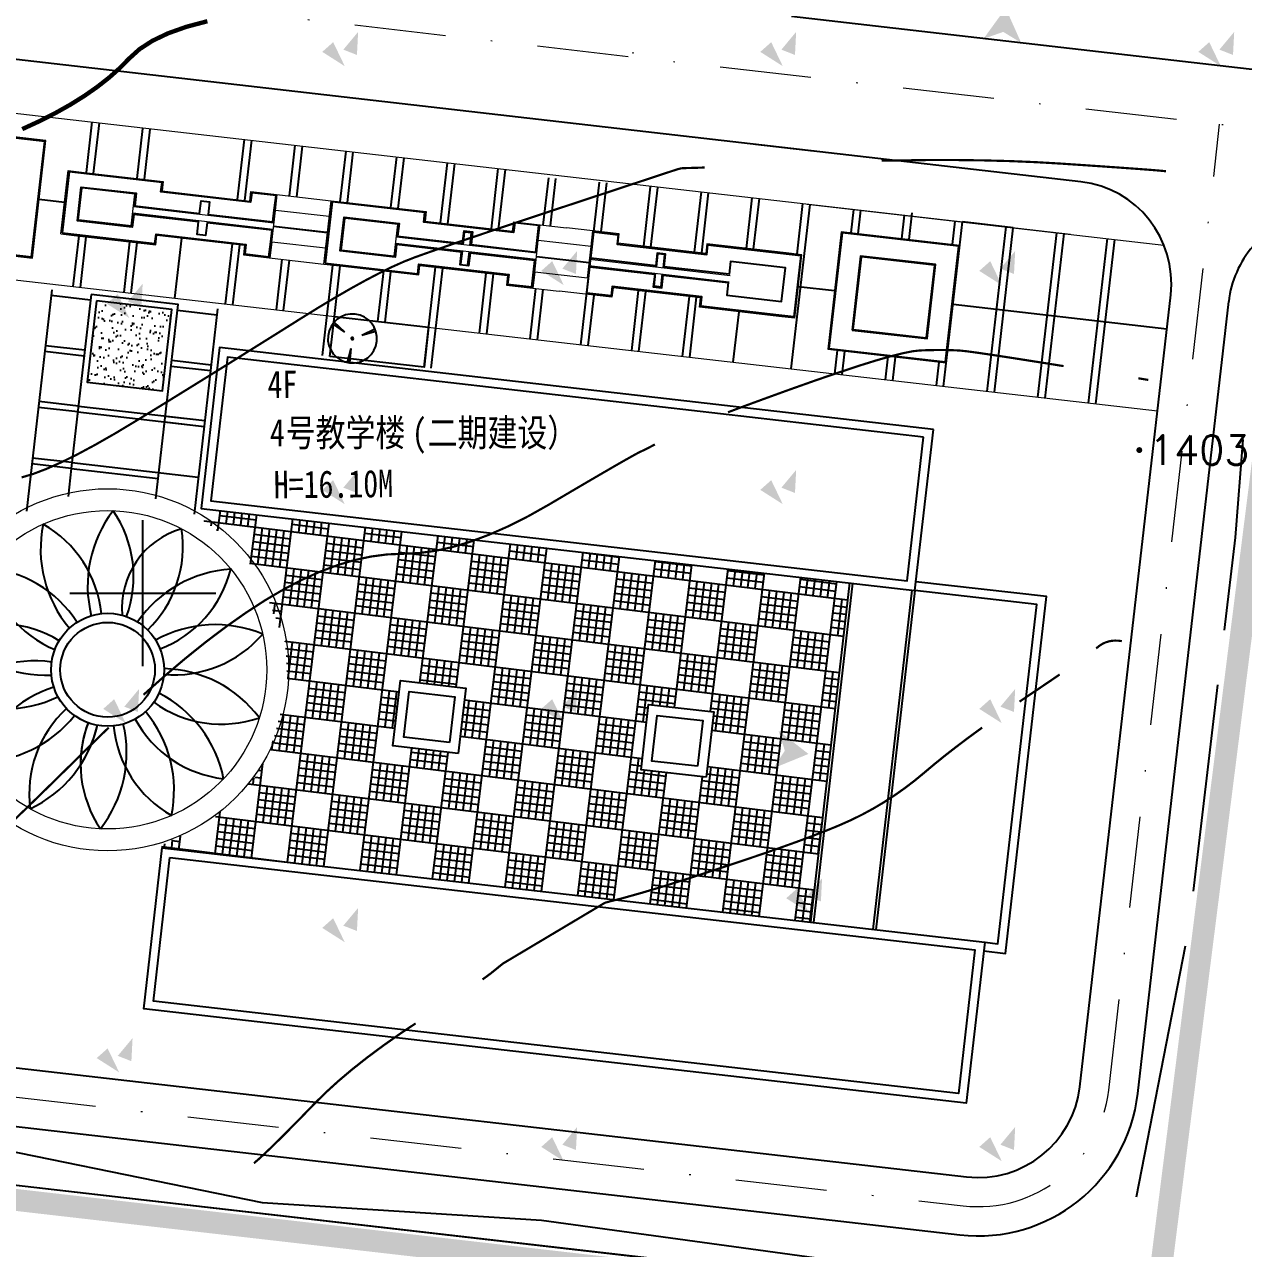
# Model space of a CAD drawing. Extents: x 496261 to 1768172, y 3738341 to 4579341.
# Drawn here: x 497091.9 to 497175.4, y 4379155.1 to 4379238.9 of the extents above; entities that cross this region are included whole.
import ezdxf
from ezdxf.enums import TextEntityAlignment as Align

# ---------------------------------------------------------------- set-up
doc = ezdxf.new("R2010")
doc.units = 0
doc.header["$MEASUREMENT"] = 0
doc.linetypes.add('DASHDOT2', pattern=[0.5, 0.25, -0.125, 0, -0.125])
doc.linetypes.add('DIVIDE', pattern=[1.25, 0.5, -0.25, 0, -0.25, 0, -0.25])
doc.layers.get('0').update_dxf_attribs({"color": 8, "linetype": 'CONTINUOUS'})
for name, color, linetype in [('2222', 7, 'CONTINUOUS'), ('caodi', 7, 'CONTINUOUS'), ('DGX', 8, 'CONTINUOUS'), ('DMTZ', 8, 'CONTINUOUS'), ('GN-草地', 7, 'CONTINUOUS'), ('lgcd', 8, 'CONTINUOUS'), ('Plnt', 122, 'CONTINUOUS'), ('PUB_DIM', 3, 'CONTINUOUS'), ('PUB_TEXT', 7, 'CONTINUOUS'), ('TK', 8, 'CONTINUOUS'), ('WALL', 2, 'CONTINUOUS'), ('小品', 1, 'CONTINUOUS'), ('水', 165, 'CONTINUOUS'), ('用地红线', 1, 'DIVIDE'), ('绿线', 3, 'CONTINUOUS'), ('车行道', 5, 'CONTINUOUS'), ('铺地', 25, 'CONTINUOUS')]:
    doc.layers.add(name, color=color, linetype=linetype)
doc.layers.add('景观', color=4, linetype='CONTINUOUS', lineweight=13)
doc.layers.add('道路红线', color=1, linetype='CONTINUOUS', lineweight=0)
doc.styles.add('HT', font='simhei.ttf', dxfattribs={"width": 0.8})
doc.styles.get("Standard").update_dxf_attribs({"font": 'rs.shx', "bigfont": 'hztxt.shx'})
doc.linetypes.add('10411', pattern='A,2,[150,AAA.SHX,S=1,R=0,X=0,Y=1],2,[151,AAA.SHX,S=1,R=0,X=0,Y=3],1e-11', length=4)

# ---------------------------------------------------------------- blocks, each defined once
blk = doc.blocks.new('GC200')
at = {"linetype": 'Continuous', "const_width": 0.2, "flags": 128}
blk.add_lwpolyline([(-0.1, 0, 1), (0.1, 0, 1)], format="xyb", close=True, dxfattribs=at)
blk = doc.blocks.new('gc090')
for points in [[(1.067, 1.447, 0, 1, 0), (0.52, 0.049, 1, 1, 0)], [(-1.016, 0.411, 1, 0, 0), (0.151, -0.902, 0, 0, 0)]]:
    blk.add_lwpolyline(points, format="xyseb")
blk = doc.blocks.new('WERWQWQEE')
at = {"layer": 'WALL', "color": 6, "ltscale": 10}
for p, q in [((4320662, -5837291), (4320662, -5860691)), ((4320862, -5837291), (4320862, -5860691))]:
    blk.add_line(p, q, dxfattribs=at)
at = {"layer": 'WALL', "ltscale": 10}
for points in [[(4320662, -5826191), (4369862, -5826191), (4369862, -5837291), (4320662, -5837291)], [(4321262, -5826791), (4369262, -5826791), (4369262, -5836691), (4321262, -5836691)], [(4369862, -5860691), (4313162, -5860691), (4313162, -5871791), (4369862, -5871791)], [(4369262, -5861291), (4313762, -5861291), (4313762, -5871191), (4369262, -5871191)]]:
    blk.add_lwpolyline(points, close=True, dxfattribs=at)
at = {"layer": 'WALL', "color": 2, "ltscale": 10}
for points in [[(4313162, -5861291), (4311662, -5861291), (4311662, -5836691), (4320662, -5836691)], [(4313162, -5860691), (4312262, -5860691), (4312262, -5837291), (4320662, -5837291)]]:
    blk.add_lwpolyline(points, dxfattribs=at)
at = {"layer": 'WALL', "color": 6, "ltscale": 10}
for points in [[(4324962, -5837291), (4324962, -5860691)], [(4325162, -5837291), (4325162, -5860691)]]:
    blk.add_lwpolyline(points, dxfattribs=at)
blk = doc.blocks.new('hf')
h = blk.add_hatch(color=256)
edge = h.paths.add_edge_path()
edge.add_ellipse((617215, -98120), major_axis=(53.4, 0), ratio=0.999999, start_angle=0, end_angle=360, ccw=False)
for p, q in [((617002, -97696, 3233), (616631, -97110, 3233)), ((617002, -97696, 3233), (616737, -97056, 3233)), ((617688, -98148, 3233), (618382, -98120, 3233)), ((617688, -98148, 3233), (618376, -98239, 3233)), ((616954, -98516, 3233), (616532, -99066, 3233)), ((616954, -98516, 3233), (616632, -99131, 3233))]:
    blk.add_line(p, q)
at = {"extrusion": (0, 0, -1)}
for major_axis, start_param, end_param in [((1167, 0), 4.712171, 10.995356), ((53.4, 0), 4.709365, 10.99255)]:
    blk.add_ellipse((617215, -98120, 3233), major_axis=major_axis, ratio=0.999999, start_param=start_param, end_param=end_param, dxfattribs=at)
blk = doc.blocks.new('ssss123')
at = {"layer": '景观'}
for radius in [9553, 8399]:
    blk.add_circle((-2618501, -7985776), radius, dxfattribs=at)
at = {"layer": '绿线', "color": 251}
blk.add_lwpolyline([(-2614602, -7978336, 0.3575), (-2617728, -7982899, 1.155828)], format="xyb", dxfattribs=at)
for radius in [2979, 2499]:
    blk.add_circle((-2618501, -7985776), radius, dxfattribs=at)
for centre, major_axis, start_param, end_param in [((-2613051, -7981342), (-1, 6503), 0.916038, 1.816366), ((-2623243, -7980856), (0, 6116), 4.359671, 5.316555), ((-2615532, -7979408), (-1, 6503), 1.367559, 2.267887), ((-2624915, -7983419), (0, 6116), 4.81129, 5.768173), ((-2620644, -7979287), (1, 6116), 3.911812, 4.868664), ((-2618686, -7978752), (2, 6503), 1.830506, 2.731202), ((-2625293, -7986528), (0, 6116), -1.010141, -0.052621), ((-2611574, -7986955), (2, 6503), 0.06475, 0.965077), ((-2617923, -7978967), (0, 6116), 3.507993, 4.464876), ((-2624260, -7989454), (0, 6116), -0.551403, 0.405502), ((-2612810, -7989897), (0, 6503), -0.393581, 0.506747), ((-2621773, -7979558), (0, 6503), 2.288324, 3.188652), ((-2614971, -7979925), (0, 6116), 3.049936, 4.006844), ((-2622352, -7991420), (0, 6116), -0.147795, 0.809088), ((-2615691, -7992216), (0, 6503), -0.926288, -0.025961), ((-2619527, -7992532), (0, 6116), 0.300227, 1.257101), ((-2623952, -7981343), (-1, 6503), 2.69187, 3.592035), ((-2618758, -7992798), (0, 6503), -1.374313, -0.473985), ((-2618758, -7992798), (0, 6503), -1.374313, -0.473985), ((-2616521, -7992316), (1, 6116), 0.745022, 1.701971), ((-2616521, -7992316), (1, 6116), 0.745022, 1.701971), ((-2621496, -7992132), (1, 6503), 4.505364, 5.405692), ((-2621496, -7992132), (1, 6503), 4.505364, 5.405692), ((-2612489, -7982528), (0, 6116), 2.517061, 3.473983), ((-2625334, -7984142), (0, 6503), 3.140026, 4.040349), ((-2613811, -7990746), (0, 6116), 1.207493, 2.164348), ((-2613811, -7990746), (0, 6116), 1.207493, 1.578715), ((-2623998, -7990153), (0, 6503), 4.047205, 4.947533), ((-2623998, -7990153), (0, 6503), 4.047205, 4.947533), ((-2611675, -7985453), (-2, 6116), 2.068915, 3.025798), ((-2611675, -7985453), (-2, 6116), 2.068915, 3.025798), ((-2625373, -7987240), (1, 6503), 3.584773, 4.485101), ((-2625373, -7987240), (1, 6503), 4.134293, 4.485101), ((-2612097, -7988160), (1, 6116), 1.665675, 2.622558), ((-2612097, -7988160), (1, 6116), 1.665675, 2.622558)]:
    blk.add_ellipse(centre, major_axis=major_axis, ratio=1, start_param=start_param, end_param=end_param, dxfattribs=at)

msp = doc.modelspace()

# ---------------------------------------------------------------- hatches: boundary and pattern name
at = {"layer": 'caodi', "linetype": 'Continuous'}
h = msp.add_hatch(dxfattribs=at)
h.set_pattern_fill('AR-SAND', color=64, scale=0.5, angle=353.45116, style=0)
h.set_pattern_definition([(135.951162, (504726.48464, 4383885.3746), (0.14116837, 0.953533424), [0, -0.76, 0, -0.85, 0, -0.8125]), (165.951162, (504726.4846, 4383885.3746), (-0.71818146, 1.50278737), [0, -0.41, 0, -0.685, 0, -0.2625]), (205.951162, (504727.0956, 4383885.3045), (-1.54658834, 0.180395136), [0, -0.25, 0, -0.9, 0, -1.175]), (215.951162, (504727.0956, 4383885.3045), (-1.44320633, 0.60739886), [0, -0.125, 0, -0.59, 0, -0.675])])
h.paths.add_polyline_path([(497096.821, 4379220.011), (497096.183, 4379214.448), (497101.349, 4379213.855), (497101.987, 4379219.418)])
at = {"layer": 'GN-草地'}
h = msp.add_hatch(dxfattribs=at)
h.set_pattern_fill('LZX_PAT003', color=8, scale=4, angle=353, style=0)
h.set_pattern_definition([(353, (490597.2974, 4385507.4113), (0.30467336, 2.4813654), []), (353, (490597.3583, 4385507.9075), (0.6093467, 4.9627308), [2.5, -2.5]), (353, (490597.4193, 4385508.404), (0.6093467, 4.9627308), [2.5, -2.5]), (353, (490597.48, 4385508.9), (0.6093467, 4.9627308), [2.5, -2.5]), (353, (490597.541, 4385509.3964), (0.6093467, 4.9627308), [2.5, -2.5]), (353, (490597.663, 4385510.389), (0.6093467, 4.9627308), [-2.5, 2.5]), (353, (490597.724, 4385510.885), (0.6093467, 4.9627308), [-2.5, 2.5]), (353, (490597.785, 4385511.3815), (0.6093467, 4.9627308), [-2.5, 2.5]), (353, (490597.846, 4385511.8777), (0.6093467, 4.9627308), [-2.5, 2.5]), (83, (490597.2974, 4385507.4113), (-2.4813654, 0.30467336), []), (83, (490597.7937, 4385507.3503), (-4.9627308, 0.6093467), [2.5, -2.5]), (83, (490598.29, 4385507.2894), (-4.9627308, 0.6093467), [2.5, -2.5]), (83, (490598.786, 4385507.2285), (-4.9627308, 0.6093467), [2.5, -2.5]), (83, (490599.2825, 4385507.1675), (-4.9627308, 0.6093467), [2.5, -2.5]), (83, (490600.275, 4385507.0457), (-4.9627308, 0.6093467), [-2.5, 2.5]), (83, (490600.7713, 4385506.9847), (-4.9627308, 0.6093467), [-2.5, 2.5]), (83, (490601.2676, 4385506.924), (-4.9627308, 0.6093467), [-2.5, 2.5]), (83, (490601.764, 4385506.863), (-4.9627308, 0.6093467), [-2.5, 2.5])])
h.paths.add_polyline_path([(497117.131, 4379189.527), (497117.644, 4379193.997), (497122.115, 4379193.484), (497121.602, 4379189.014)])
h.paths.add_polyline_path([(497148.404, 4379200.697), (497103.996, 4379205.795), (497103.708, 4379205.291), (497105.636, 4379203.927), (497107.787, 4379201.523), (497109.756, 4379196.693), (497109.917, 4379193.693), (497108.751, 4379189.221), (497107.689, 4379187.399), (497104.594, 4379184.33), (497101.262, 4379182.702), (497101.327, 4379182.547), (497145.736, 4379177.449)])
h.paths.add_polyline_path([(497139.105, 4379191.853), (497138.592, 4379187.382), (497134.122, 4379187.896), (497134.635, 4379192.366)])
at = {"layer": 'PUB_DIM'}
for points in [[(497158.929, 4379238.431), (497160.157, 4379237.684), (497159.097, 4379240.056), (497157.573, 4379237.952)], [(497143.973, 4379189.201), (497143.185, 4379187.998), (497145.591, 4379188.978), (497143.539, 4379190.572)]]:
    msp.add_hatch(color=256, dxfattribs=at).paths.add_polyline_path(points)

# ---------------------------------------------------------------- linework, layer by layer
at = {"layer": '2222', "color": 8, "ltscale": 10}
for p, q in [((497093.774, 4379220.764), (497092.033, 4379205.601)), ((497093.728, 4379220.367), (497092.033, 4379205.601)), ((497093.728, 4379220.367), (497092.033, 4379205.601)), ((497096.424, 4379220.057), (497093.728, 4379220.367)), ((497100.902, 4379206.454), (497102.385, 4379219.373)), ((497100.902, 4379206.454), (497102.385, 4379219.373)), ((497102.385, 4379219.373), (497105.08, 4379219.063)), ((497105.126, 4379219.461), (497103.511, 4379205.395)), ((497096.03, 4379216.63), (497093.335, 4379216.939)), ((497095.985, 4379216.232), (497093.289, 4379216.542)), ((497095.985, 4379216.232), (497093.289, 4379216.542)), ((497095.985, 4379216.232), (497093.289, 4379216.542)), ((497101.991, 4379215.945), (497104.687, 4379215.636)), ((497101.991, 4379215.945), (497104.687, 4379215.636)), ((497101.991, 4379215.945), (497104.687, 4379215.636)), ((497101.946, 4379215.548), (497104.641, 4379215.238)), ((497101.946, 4379215.548), (497104.641, 4379215.238)), ((497101.946, 4379215.548), (497104.641, 4379215.238)), ((497095.546, 4379212.407), (497092.85, 4379212.717)), ((497095.546, 4379212.407), (497092.85, 4379212.717)), ((497095.546, 4379212.407), (497092.85, 4379212.717)), ((497095.591, 4379212.805), (497092.896, 4379213.114)), ((497095.591, 4379212.805), (497092.896, 4379213.114)), ((497095.591, 4379212.805), (497092.896, 4379213.114)), ((497095.591, 4379212.805), (497104.248, 4379211.811)), ((497095.546, 4379212.407), (497104.202, 4379211.414)), ((497101.507, 4379211.723), (497104.202, 4379211.414)), ((497101.507, 4379211.723), (497104.202, 4379211.414)), ((497101.552, 4379212.12), (497104.248, 4379211.811)), ((497101.552, 4379212.12), (497104.248, 4379211.811)), ((497095.147, 4379208.93), (497092.451, 4379209.24)), ((497095.147, 4379208.93), (497092.451, 4379209.24)), ((497095.147, 4379208.93), (497092.451, 4379209.24)), ((497095.101, 4379208.533), (497092.405, 4379208.842)), ((497095.101, 4379208.533), (497092.405, 4379208.842)), ((497095.101, 4379208.533), (497092.405, 4379208.842)), ((497095.101, 4379208.533), (497094.88, 4379206.612)), ((497095.101, 4379208.533), (497094.88, 4379206.612)), ((497095.147, 4379208.93), (497103.803, 4379207.936))]:
    msp.add_line(p, q, dxfattribs=at)
for points in [[(497096.47, 4379220.454), (497095.101, 4379208.533), (497101.062, 4379207.848), (497102.43, 4379219.77)], [(497096.821, 4379220.011), (497096.183, 4379214.448), (497101.349, 4379213.855), (497101.987, 4379219.418)]]:
    msp.add_lwpolyline(points, close=True, dxfattribs=at)
msp.add_lwpolyline([(497096.424, 4379220.057), (497095.101, 4379208.533), (497101.062, 4379207.848), (497102.385, 4379219.373)], dxfattribs=at)
at = {"layer": 'DGX', "color": 8, "linetype": 'Continuous'}
for points, const_width, elevation in [([(497091.743, 4379231.773), (497092.922, 4379232.317), (497094.025, 4379232.879), (497095.053, 4379233.457), (497096.006, 4379234.053), (497096.884, 4379234.666), (497097.687, 4379235.296), (497098.415, 4379235.943), (497099.068, 4379236.608), (497099.774, 4379237.248), (497100.663, 4379237.824), (497101.734, 4379238.335), (497102.988, 4379238.781), (497104.424, 4379239.162)], 0.3, 1402.5), ([(497091.699, 4379207.916), (497092.497, 4379208.157), (497093.402, 4379208.501), (497094.415, 4379208.951), (497095.536, 4379209.505), (497096.764, 4379210.163), (497098.1, 4379210.926), (497099.545, 4379211.794), (497101.03, 4379212.707), (497102.49, 4379213.608), (497103.924, 4379214.495), (497105.334, 4379215.369), (497106.717, 4379216.23), (497108.076, 4379217.079), (497109.409, 4379217.914), (497110.717, 4379218.736), (497111.974, 4379219.516), (497113.154, 4379220.225), (497114.259, 4379220.864), (497115.286, 4379221.431), (497116.238, 4379221.928), (497117.113, 4379222.354), (497117.911, 4379222.709), (497118.634, 4379222.993), (497119.39, 4379223.264), (497120.293, 4379223.58), (497121.34, 4379223.942), (497122.533, 4379224.349), (497123.871, 4379224.801), (497125.355, 4379225.298), (497126.984, 4379225.841), (497128.759, 4379226.429), (497130.495, 4379227.002), (497132.012, 4379227.503), (497133.307, 4379227.931), (497134.382, 4379228.286), (497135.236, 4379228.568), (497135.87, 4379228.777), (497136.283, 4379228.913), (497136.476, 4379228.976), (497136.554, 4379229), (497136.626, 4379229.022), (497136.691, 4379229.041), (497136.749, 4379229.057), (497136.801, 4379229.07), (497136.845, 4379229.08), (497136.883, 4379229.087), (497136.914, 4379229.091), (497136.953, 4379229.094), (497137.014, 4379229.097), (497137.098, 4379229.1), (497137.205, 4379229.104), (497137.334, 4379229.108), (497137.486, 4379229.112), (497137.66, 4379229.117), (497137.857, 4379229.122), (497138.189, 4379229.133), (497138.472, 4379229.143)], 0.15, 1402), ([(497150.592, 4379229.62), (497151.693, 4379229.627), (497153.722, 4379229.654), (497155.686, 4379229.655), (497157.587, 4379229.631), (497159.423, 4379229.582), (497161.195, 4379229.508), (497162.903, 4379229.409), (497164.482, 4379229.303), (497165.866, 4379229.208), (497167.055, 4379229.125), (497168.05, 4379229.054), (497168.85, 4379228.994), (497169.455, 4379228.946), (497169.865, 4379228.909), (497170.081, 4379228.884)], 0.15, 1402), ([(497147.143, 4379214.93), (497148.987, 4379215.544), (497150.178, 4379215.915), (497151.196, 4379216.208), (497152.041, 4379216.421), (497152.713, 4379216.556), (497153.211, 4379216.612), (497153.615, 4379216.627), (497154.002, 4379216.637), (497154.374, 4379216.642), (497154.73, 4379216.643), (497155.07, 4379216.64), (497155.394, 4379216.632), (497155.702, 4379216.62), (497155.994, 4379216.603), (497156.443, 4379216.555), (497157.224, 4379216.449), (497158.336, 4379216.285), (497159.779, 4379216.063), (497161.554, 4379215.783), (497163.062, 4379215.541)], 0.15, 1401.5), ([(497140.083, 4379212.383), (497141.148, 4379212.782), (497142.667, 4379213.341), (497144.372, 4379213.959), (497146.084, 4379214.566), (497147.143, 4379214.93)], 0.15, 1401.5), ([(497168.179, 4379214.707), (497168.865, 4379214.595)], 0.15, 1401.5), ([(497100.047, 4379193.029), (497101.463, 4379194.29), (497102.928, 4379195.531), (497104.353, 4379196.674), (497105.739, 4379197.718), (497107.086, 4379198.665), (497108.393, 4379199.513), (497109.668, 4379200.262), (497110.914, 4379200.91), (497112.133, 4379201.458), (497113.323, 4379201.905), (497114.486, 4379202.252), (497115.621, 4379202.497), (497116.728, 4379202.643), (497117.808, 4379202.687), (497118.896, 4379202.734), (497120.03, 4379202.888), (497121.21, 4379203.148), (497122.435, 4379203.515), (497123.707, 4379203.988), (497125.024, 4379204.567), (497126.386, 4379205.253), (497127.795, 4379206.045), (497129.145, 4379206.841), (497130.335, 4379207.54), (497131.365, 4379208.141), (497132.233, 4379208.645), (497132.941, 4379209.051), (497133.488, 4379209.36), (497133.874, 4379209.571), (497134.1, 4379209.685), (497134.255, 4379209.757), (497134.432, 4379209.843), (497134.629, 4379209.943), (497134.847, 4379210.057), (497135.068, 4379210.176)], 0.15, 1401.5), ([(497167.054, 4379196.704), (497166.813, 4379196.736), (497166.581, 4379196.743), (497166.356, 4379196.725), (497166.141, 4379196.682), (497165.934, 4379196.615), (497165.735, 4379196.523), (497165.545, 4379196.406), (497165.363, 4379196.264), (497165.291, 4379196.206)], 0.15, 1401), ([(497162.792, 4379194.418), (497162.314, 4379194.091), (497161.42, 4379193.486), (497160.416, 4379192.812), (497160.047, 4379192.563)], 0.15, 1401), ([(497091.202, 4379184.465), (497091.949, 4379185.183), (497092.886, 4379186.094), (497094.013, 4379187.197), (497095.329, 4379188.492), (497096.836, 4379189.98), (497097.664, 4379190.783)], 0.15, 1401.5), ([(497157.488, 4379190.783), (497157.462, 4379190.765), (497156.577, 4379190.117), (497155.741, 4379189.488), (497154.955, 4379188.876), (497154.219, 4379188.281), (497153.532, 4379187.704), (497152.862, 4379187.151), (497152.174, 4379186.626), (497151.47, 4379186.131), (497150.749, 4379185.664), (497150.011, 4379185.227), (497149.257, 4379184.818), (497148.485, 4379184.439), (497147.696, 4379184.088), (497147.142, 4379183.861)], 0.15, 1401), ([(497147.142, 4379183.861), (497146.838, 4379183.737), (497145.859, 4379183.357), (497144.757, 4379182.948), (497143.535, 4379182.51), (497142.19, 4379182.043), (497140.724, 4379181.547), (497139.136, 4379181.021), (497137.427, 4379180.467), (497135.739, 4379179.935), (497134.216, 4379179.479), (497132.858, 4379179.098), (497131.664, 4379178.793)], 0.15, 1401), ([(497131.664, 4379178.793), (497124.666, 4379174.622), (497123.833, 4379173.947), (497123.266, 4379173.531)], 0.15, 1401), ([(497118.683, 4379170.521), (497117.699, 4379169.867), (497116.497, 4379169.024), (497115.376, 4379168.193), (497114.338, 4379167.372), (497113.381, 4379166.563), (497112.506, 4379165.765), (497111.713, 4379164.979), (497110.991, 4379164.232), (497110.329, 4379163.555), (497109.726, 4379162.947), (497109.184, 4379162.408), (497108.701, 4379161.939), (497108.278, 4379161.538), (497107.915, 4379161.207), (497107.611, 4379160.945)], 0.15, 1401)]:
    msp.add_lwpolyline(points, dxfattribs=dict(at, const_width=const_width, elevation=elevation))
at = {"layer": 'DMTZ', "color": 8, "linetype": '10411', "elevation": 1410.667, "flags": 128}
for points in [[(497174.084, 4379197.466), (497174.839, 4379203.791), (497175.369, 4379210.519)], [(497171.95, 4379179.586), (497173.637, 4379193.716)], [(497168.05, 4379158.644), (497171.416, 4379175.836)], [(497000, 4379169.371), (497028.574, 4379171.136), (497059.437, 4379166.893), (497084.258, 4379163.142), (497108.17, 4379158.248), (497127.313, 4379157.048), (497147.141, 4379154.33)]]:
    msp.add_lwpolyline(points, dxfattribs=at)
at = {"layer": 'TK', "color": 8, "linetype": 'Continuous'}
for p, q in [((497100, 4379195), (497100, 4379205)), ((497095, 4379200), (497105, 4379200))]:
    msp.add_line(p, q, dxfattribs=at)
at = {"layer": '小品', "color": 8}
for points in [[(497121.602, 4379189.014), (497117.131, 4379189.527), (497117.644, 4379193.997), (497122.115, 4379193.484)], [(497121.008, 4379189.761), (497117.879, 4379190.12), (497118.238, 4379193.25), (497121.367, 4379192.891)], [(497138.592, 4379187.382), (497134.122, 4379187.896), (497134.635, 4379192.366), (497139.105, 4379191.853)], [(497137.999, 4379188.13), (497134.869, 4379188.489), (497135.228, 4379191.619), (497138.358, 4379191.259)]]:
    msp.add_lwpolyline(points, close=True, dxfattribs=at)
at = {"layer": '景观', "color": 8}
for p, q in [((496895.011, 4379255.395), (497163.529, 4379224.57)), ((496892.874, 4379244.224), (497169.485, 4379212.469)), ((497094.39, 4379224.598), (497094.888, 4379228.936)), ((497095.599, 4379225.558), (497095.848, 4379227.727)), ((497099.463, 4379227.312), (497095.848, 4379227.727)), ((497099.207, 4379225.141), (497099.456, 4379227.31)), ((497109.08, 4379226.209), (497109.204, 4379227.293)), ((497112.398, 4379222.531), (497112.896, 4379226.87)), ((497108.931, 4379224.907), (497099.314, 4379226.011)), ((497108.98, 4379225.341), (497099.364, 4379226.444)), ((497108.831, 4379224.04), (497109.08, 4379226.209)), ((497112.772, 4379225.785), (497109.08, 4379226.209)), ((497145.509, 4379226.638), (497169.935, 4379223.834)), ((497099.215, 4379225.143), (497095.599, 4379225.558)), ((497113.607, 4379223.491), (497113.856, 4379225.661)), ((497117.471, 4379225.246), (497113.856, 4379225.661)), ((497117.215, 4379223.075), (497117.464, 4379225.244)), ((497127.088, 4379224.142), (497127.212, 4379225.227)), ((497126.988, 4379223.275), (497117.372, 4379224.378)), ((497121.963, 4379223.851), (497122.063, 4379224.719)), ((497122.063, 4379224.719), (497122.497, 4379224.669)), ((497122.397, 4379223.802), (497122.497, 4379224.669)), ((497130.703, 4379223.728), (497130.827, 4379224.812)), ((497108.831, 4379224.04), (497108.707, 4379222.955)), ((497112.523, 4379223.616), (497108.831, 4379224.04)), ((497117.223, 4379223.077), (497113.607, 4379223.491)), ((497126.938, 4379222.841), (497117.322, 4379223.944)), ((497121.814, 4379222.55), (497121.913, 4379223.418)), ((497122.248, 4379222.5), (497122.347, 4379223.368)), ((497126.839, 4379221.973), (497127.088, 4379224.142)), ((497130.703, 4379223.728), (497127.088, 4379224.142)), ((497130.454, 4379221.558), (497130.703, 4379223.728)), ((497130.454, 4379221.558), (497130.703, 4379223.728)), ((497130.603, 4379222.86), (497140.22, 4379221.757)), ((497135.195, 4379222.333), (497135.294, 4379223.201)), ((497135.728, 4379223.151), (497135.294, 4379223.201)), ((497135.629, 4379222.283), (497135.728, 4379223.151)), ((497144.646, 4379218.831), (497145.144, 4379223.17)), ((497126.839, 4379221.973), (497126.715, 4379220.889)), ((497130.454, 4379221.558), (497126.839, 4379221.973)), ((497130.554, 4379222.426), (497140.17, 4379221.323)), ((497135.045, 4379221.032), (497135.145, 4379221.899)), ((497135.479, 4379220.982), (497135.579, 4379221.85)), ((497135.479, 4379220.982), (497135.045, 4379221.032))]:
    msp.add_line(p, q, dxfattribs=at)
for points in [[(497084.327, 4379223.877), (497092.442, 4379222.945), (497093.365, 4379230.993), (497085.251, 4379231.924)], [(497146.916, 4379216.691), (497155.03, 4379215.76), (497155.954, 4379223.808), (497147.84, 4379224.739)], [(497148.655, 4379218.072), (497153.65, 4379217.499), (497154.216, 4379222.427), (497149.221, 4379223)]]:
    msp.add_lwpolyline(points, close=True, dxfattribs=at)
for points in [[(497094.888, 4379228.936), (497095.973, 4379228.811), (497101.396, 4379228.188), (497101.321, 4379227.538), (497107.322, 4379226.848), (497107.397, 4379227.499), (497112.896, 4379226.868)], [(497112.896, 4379226.87), (497113.981, 4379226.745), (497119.404, 4379226.122), (497119.329, 4379225.472), (497125.33, 4379224.782), (497125.405, 4379225.433), (497129.02, 4379225.018)], [(497145.144, 4379223.17), (497144.059, 4379223.294), (497138.636, 4379223.916), (497138.562, 4379223.265), (497132.56, 4379223.954), (497132.635, 4379224.605), (497129.02, 4379225.02)], [(497094.39, 4379224.598), (497095.475, 4379224.473), (497100.898, 4379223.851), (497100.972, 4379224.502), (497106.974, 4379223.813), (497106.899, 4379223.162), (497112.398, 4379222.531)], [(497112.398, 4379222.531), (497113.483, 4379222.407), (497118.906, 4379221.785), (497118.98, 4379222.435), (497124.982, 4379221.747), (497124.907, 4379221.096), (497128.522, 4379220.681)], [(497144.637, 4379218.824), (497143.552, 4379218.949), (497138.13, 4379219.572), (497138.205, 4379220.223), (497132.204, 4379220.913), (497132.129, 4379220.262), (497128.514, 4379220.677)]]:
    msp.add_lwpolyline(points, dxfattribs=at)
at = {"layer": '水'}
for points in [[(497084.405, 4379223.938), (497092.38, 4379223.023), (497093.288, 4379230.931), (497085.313, 4379231.847)], [(497094.471, 4379224.662), (497095.483, 4379224.545), (497100.834, 4379223.932), (497100.908, 4379224.582), (497107.054, 4379223.877), (497106.98, 4379223.226), (497108.643, 4379223.036), (497108.759, 4379224.048), (497108.85, 4379224.843), (497104.403, 4379225.353), (497104.304, 4379224.486), (497103.725, 4379224.552), (497103.825, 4379225.42), (497099.378, 4379225.93), (497099.279, 4379225.062), (497095.519, 4379225.494), (497095.784, 4379227.807), (497099.544, 4379227.376), (497099.445, 4379226.508), (497103.891, 4379225.998), (497103.991, 4379226.866), (497104.569, 4379226.799), (497104.47, 4379225.932), (497108.916, 4379225.422), (497109.008, 4379226.217), (497109.124, 4379227.229), (497107.461, 4379227.42), (497107.386, 4379226.769), (497101.24, 4379227.474), (497101.315, 4379228.125), (497094.952, 4379228.855)], [(497112.479, 4379222.595), (497113.491, 4379222.479), (497118.842, 4379221.865), (497118.916, 4379222.516), (497125.062, 4379221.811), (497124.988, 4379221.16), (497126.65, 4379220.969), (497126.767, 4379221.982), (497126.858, 4379222.777), (497122.411, 4379223.287), (497122.312, 4379222.419), (497121.733, 4379222.486), (497121.833, 4379223.353), (497117.386, 4379223.864), (497117.287, 4379222.996), (497113.527, 4379223.427), (497113.792, 4379225.741), (497117.552, 4379225.31), (497117.453, 4379224.442), (497121.899, 4379223.932), (497121.999, 4379224.8), (497122.577, 4379224.733), (497122.478, 4379223.866), (497126.924, 4379223.355), (497127.016, 4379224.151), (497127.132, 4379225.163), (497125.469, 4379225.354), (497125.394, 4379224.703), (497119.248, 4379225.408), (497119.323, 4379226.059), (497112.96, 4379226.789)], [(497144.582, 4379218.912), (497143.569, 4379219.028), (497138.219, 4379219.642), (497138.294, 4379220.293), (497132.148, 4379220.998), (497132.073, 4379220.347), (497130.41, 4379220.538), (497130.526, 4379221.55), (497130.618, 4379222.346), (497135.064, 4379221.835), (497134.965, 4379220.968), (497135.543, 4379220.901), (497135.643, 4379221.769), (497140.089, 4379221.259), (497139.99, 4379220.391), (497143.75, 4379219.96), (497144.015, 4379222.273), (497140.255, 4379222.705), (497140.156, 4379221.837), (497135.709, 4379222.347), (497135.809, 4379223.215), (497135.23, 4379223.281), (497135.131, 4379222.414), (497130.684, 4379222.924), (497130.775, 4379223.719), (497130.891, 4379224.732), (497132.554, 4379224.541), (497132.48, 4379223.89), (497138.626, 4379223.185), (497138.7, 4379223.836), (497145.063, 4379223.106)], [(497146.994, 4379216.753), (497154.969, 4379215.837), (497155.877, 4379223.746), (497147.902, 4379224.662)], [(497148.578, 4379218.01), (497153.711, 4379217.421), (497154.293, 4379222.489), (497149.159, 4379223.078)]]:
    msp.add_lwpolyline(points, close=True, dxfattribs=at)
at = {"layer": '用地红线', "color": 1, "linetype": 'DIVIDE', "ltscale": 15, "const_width": 1.5, "elevation": 1400.702}
msp.add_lwpolyline([(497214.383, 4379517.074), (496699.161, 4379622.029), (496480.559, 4379666.649), (496441.992, 4379232.974), (497169.2, 4379149.491), (497215.277, 4379514.34), (497215.304, 4379514.779), (497215.304, 4379515.311), (497214.616, 4379516.674)], close=True, dxfattribs=at)
at = {"layer": '车行道', "color": 5}
for p, q in [((497164.241, 4379228.17, 1400.702), (496960.352, 4379251.576, 1400.702)), ((497144.421, 4379239.504, 1400.702), (497176.368, 4379235.837, 1400.702)), ((497164.17, 4379166.173, 1400.702), (497170.397, 4379220.417, 1400.702)), ((497168.144, 4379165.717, 1400.702), (497174.371, 4379219.961, 1400.702)), ((496692.535, 4379205.218, 1400.702), (497169.314, 4379150.484, 1400.702)), ((496903.891, 4379189.007, 1400.702), (497156.417, 4379160.017, 1400.702))]:
    msp.add_line(p, q, dxfattribs=at)
at = {"layer": '车行道', "color": 5, "elevation": 1400.702}
for points in [[(496692.535, 4379205.218), (497169.314, 4379150.484)], [(496903.435, 4379185.033), (497155.961, 4379156.043)]]:
    msp.add_lwpolyline(points, dxfattribs=at)
at = {"layer": '车行道', "color": 5}
for centre, radius, start, end in [((497163.443, 4379221.215, 1400.702), 7, 353.45116, 83.45116), ((497181.325, 4379219.163, 1400.702), 7, 139.05822, 173.45116), ((497157.216, 4379166.972, 1400.702), 11, 263.45116, 353.45116), ((497157.216, 4379166.972, 1400.702), 7, 263.45116, 353.45116)]:
    msp.add_arc(centre, radius, start, end, dxfattribs=at)
at = {"layer": '道路红线', "linetype": 'DASHDOT2', "ltscale": 25}
for p, q in [((497154.757, 4379421.604, 1400.702), (497133.533, 4379236.723, 1400.702)), ((496889.193, 4379264.773, 1400.702), (497199.499, 4379229.15, 1400.702)), ((497166.157, 4379165.945, 1400.702), (497173.752, 4379232.106, 1400.702)), ((496902.789, 4379187.121, 1400.702), (497156.189, 4379158.03, 1400.702))]:
    msp.add_line(p, q, dxfattribs=at)
msp.add_arc((497157.216, 4379166.972, 1400.702), 9, 263.45116, 353.45116, dxfattribs=at)
at = {"layer": '铺地', "color": 8}
for p, q in [((497096.133, 4379228.793), (497096.531, 4379232.261)), ((497096.629, 4379228.736), (497097.027, 4379232.204)), ((497099.61, 4379228.394), (497100.002, 4379231.813)), ((497100.106, 4379228.337), (497100.5, 4379231.768)), ((497106.489, 4379226.944), (497106.962, 4379231.064)), ((497106.986, 4379226.887), (497107.459, 4379231.006)), ((497110.041, 4379227.195), (497110.439, 4379230.664)), ((497110.538, 4379227.138), (497110.936, 4379230.607)), ((497113.519, 4379226.798), (497113.917, 4379230.265)), ((497114.015, 4379226.741), (497114.413, 4379230.208)), ((497141.953, 4379230.735), (497145.927, 4379230.279)), ((497116.996, 4379226.399), (497117.394, 4379229.866)), ((497117.492, 4379226.342), (497117.89, 4379229.809)), ((497120.398, 4379225.349), (497120.871, 4379229.467)), ((497120.895, 4379225.292), (497121.368, 4379229.41)), ((497123.875, 4379224.949), (497124.348, 4379229.068)), ((497124.372, 4379224.892), (497124.845, 4379229.011)), ((497127.427, 4379225.201), (497127.8, 4379228.446)), ((497127.924, 4379225.144), (497128.298, 4379228.401)), ((497130.009, 4379217.001), (497131.287, 4379228.133)), ((497131.401, 4379224.746), (497131.785, 4379228.089)), ((497134.307, 4379223.754), (497134.774, 4379227.821)), ((497134.804, 4379223.697), (497135.272, 4379227.777)), ((497092.903, 4379226.969), (497094.64, 4379226.77)), ((497137.784, 4379223.355), (497138.257, 4379227.471)), ((497138.281, 4379223.298), (497138.753, 4379227.414)), ((497141.336, 4379223.606), (497141.734, 4379227.072)), ((497141.833, 4379223.549), (497142.231, 4379227.015)), ((497144.813, 4379223.207), (497145.211, 4379226.673)), ((497144.414, 4379215.347), (497145.708, 4379226.616)), ((497148.503, 4379224.663), (497148.688, 4379226.273)), ((497149, 4379224.606), (497149.185, 4379226.216)), ((497151.98, 4379224.264), (497152.165, 4379225.874)), ((497152.477, 4379224.207), (497152.689, 4379226.049)), ((497108.956, 4379225.126), (497112.648, 4379224.702)), ((497108.956, 4379225.125), (497112.571, 4379224.71)), ((497154.846, 4379214.15), (497156.139, 4379225.418)), ((497155.458, 4379223.865), (497155.642, 4379225.475)), ((497157.826, 4379213.807), (497159.12, 4379225.076)), ((497158.323, 4379213.75), (497159.616, 4379225.019)), ((497095.237, 4379220.993), (497095.635, 4379224.455)), ((497095.734, 4379220.936), (497096.131, 4379224.398)), ((497102.191, 4379220.194), (497102.664, 4379224.308)), ((497161.303, 4379213.408), (497162.597, 4379224.677)), ((497161.8, 4379213.351), (497163.094, 4379224.62)), ((497164.78, 4379213.009), (497166.074, 4379224.278)), ((497165.277, 4379212.952), (497166.571, 4379224.221)), ((497098.714, 4379220.593), (497099.112, 4379224.056)), ((497099.211, 4379220.536), (497099.608, 4379223.999)), ((497105.669, 4379219.795), (497106.141, 4379223.909)), ((497106.165, 4379219.738), (497106.638, 4379223.852)), ((497109.146, 4379219.396), (497109.543, 4379222.859)), ((497109.642, 4379219.339), (497110.04, 4379222.802)), ((497126.964, 4379223.059), (497130.579, 4379222.644)), ((497112.309, 4379216.263), (497113.02, 4379222.46)), ((497113.12, 4379218.94), (497113.517, 4379222.403)), ((497116.1, 4379218.597), (497116.498, 4379222.061)), ((497116.597, 4379218.54), (497116.994, 4379222.004)), ((497119.263, 4379215.464), (497120.05, 4379222.313)), ((497119.76, 4379215.407), (497120.546, 4379222.256)), ((497123.054, 4379217.799), (497123.527, 4379221.914)), ((497123.551, 4379217.742), (497124.023, 4379221.857)), ((497126.532, 4379217.4), (497126.929, 4379220.864)), ((497127.028, 4379217.343), (497127.426, 4379220.807)), ((497144.895, 4379221), (497147.378, 4379220.715)), ((497130.505, 4379216.944), (497130.903, 4379220.403)), ((497133.486, 4379216.602), (497133.958, 4379220.711)), ((497133.983, 4379216.545), (497134.454, 4379220.654)), ((497136.963, 4379216.202), (497137.435, 4379220.311)), ((497137.46, 4379216.145), (497137.931, 4379220.254)), ((497140.44, 4379215.803), (497140.837, 4379219.261)), ((497155.492, 4379219.784), (497170.132, 4379218.103, 1400.702)), ((497147.395, 4379215.005), (497147.579, 4379216.615)), ((497147.891, 4379214.948), (497148.076, 4379216.558)), ((497150.872, 4379214.606), (497151.057, 4379216.216)), ((497151.368, 4379214.549), (497151.553, 4379216.159)), ((497154.349, 4379214.207), (497154.534, 4379215.817))]:
    msp.add_line(p, q, dxfattribs=at)
msp.add_lwpolyline([(497159.616, 4379225.019), (497156.139, 4379225.418)], dxfattribs=at)
msp.add_lwpolyline([(497112.806, 4379216.206), (497113.12, 4379218.94), (497119.577, 4379218.198), (497119.263, 4379215.464)], close=True, dxfattribs=at)

# ---------------------------------------------------------------- block references
at = {"xscale": -0.0009999999887152988, "yscale": 0.001000000163912773, "zscale": 0.001, "rotation": 353.4511800755813}
msp.add_blockref('WERWQWQEE', (502111.088, 4384506.614, 1400.702), dxfattribs=at)
at = {"layer": 'DMTZ', "color": 8, "linetype": 'Continuous'}
for p in [(497113.681, 4379236.985), (497143.681, 4379236.985), (497173.681, 4379236.985), (497128.681, 4379221.985), (497158.681, 4379221.985), (497098.924, 4379219.736), (497113.681, 4379206.985), (497143.681, 4379206.985), (497098.681, 4379191.985), (497128.681, 4379191.985), (497158.681, 4379191.985), (497145.456, 4379179.015), (497113.681, 4379176.985), (497098.233, 4379168.068), (497128.681, 4379161.985), (497158.681, 4379161.985)]:
    msp.add_blockref('gc090', p, dxfattribs=at)
at = {"layer": 'lgcd', "color": 8, "linetype": 'Continuous'}
msp.add_blockref('GC200', (497168.248, 4379209.79, 1403.421), dxfattribs=at)
at = {"layer": 'Plnt', "xscale": 0.001439999779575133, "yscale": 0.001439999788999557, "zscale": 0.001440000000002328, "rotation": 263.4511241261594}
msp.add_blockref('hf', (497356.096, 4380084.305, -4.655), dxfattribs=at)
at = {"layer": '景观', "color": 95, "xscale": 0.001297920010983944, "yscale": 0.001297920010983944, "zscale": 0.001}
msp.add_blockref('ssss123', (500496.193, 4389559.641), dxfattribs=at)

# ---------------------------------------------------------------- texts
at = {"layer": 'lgcd', "color": 8, "linetype": 'Continuous'}
msp.add_text('1403.48', height=2, dxfattribs=at).set_placement((497174.498, 4379209.79), align=Align.MIDDLE)
at = {"layer": 'PUB_TEXT', "color": 1, "style": 'HT', "width": 0.8}
for s, p in [('4F', (497108.551, 4379213.342)), ('H=16.10M', (497108.977, 4379206.485))]:
    msp.add_text(s, height=1.8776, rotation=0.60314, dxfattribs=at).set_placement(p)
for s, height, p in [('4', 1.878, (497108.707, 4379210.04)), ('号教学楼', 1.8776, (497109.787, 4379210.04)), ('(', 1.878, (497118.428, 4379210.04)), ('二期建设）', 1.8776, (497119.509, 4379210.04))]:
    msp.add_text(s, height=height, dxfattribs=at).set_placement(p)

doc.saveas('drawing.dxf')
